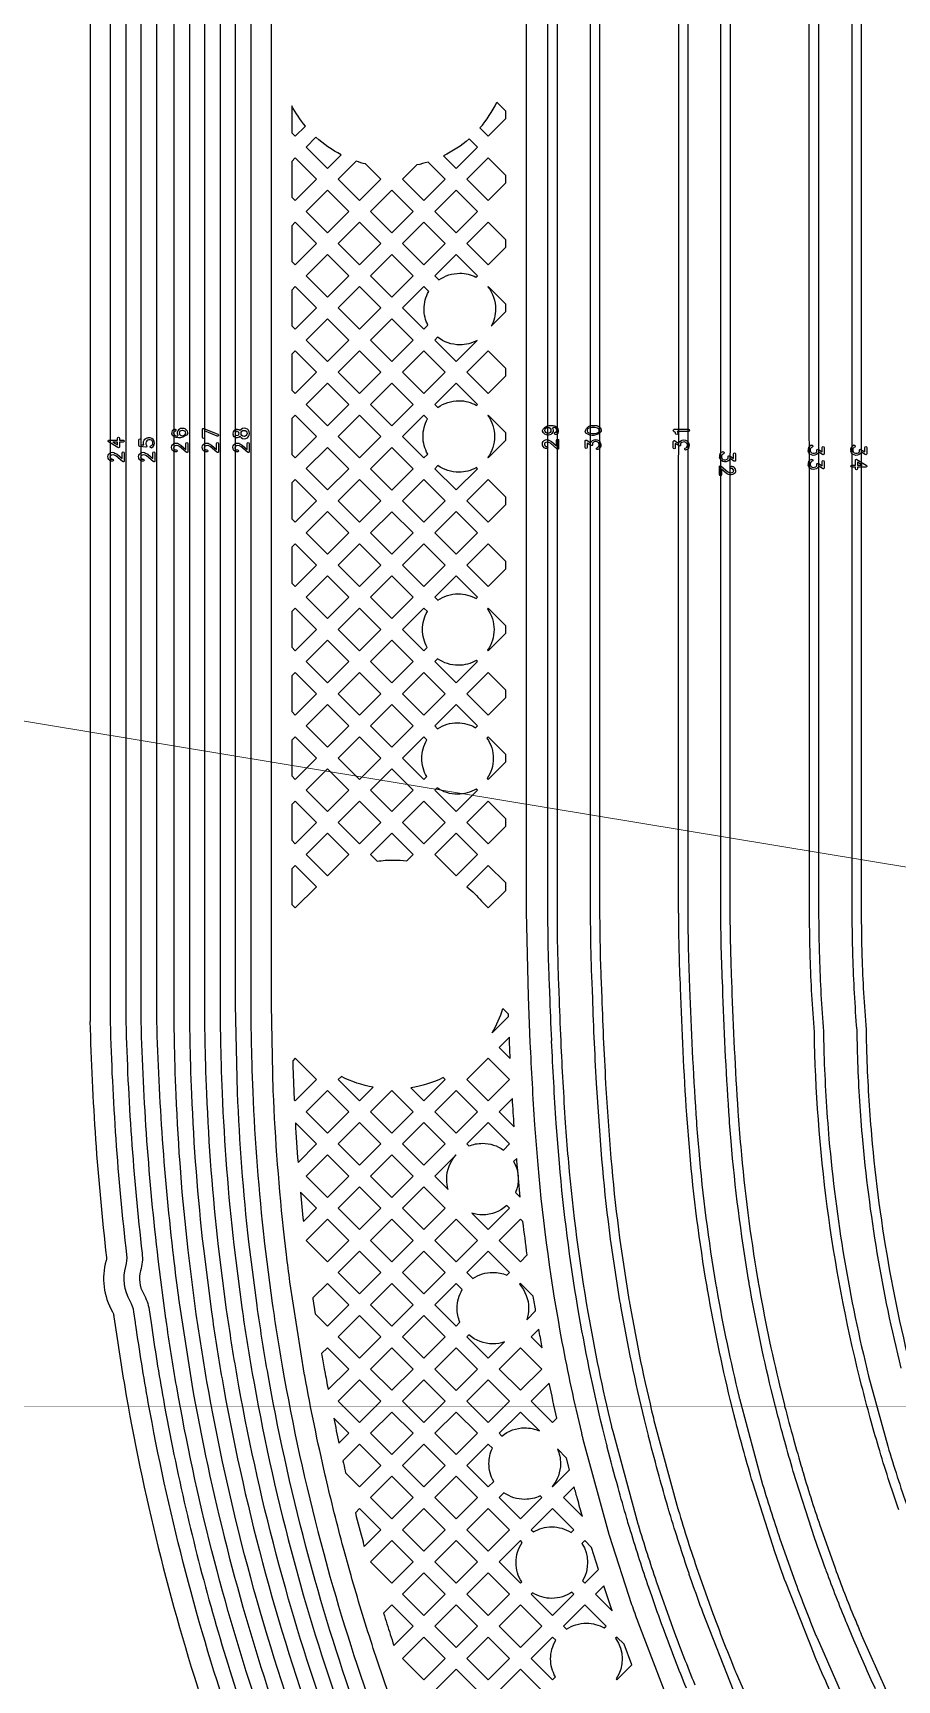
# Model space of a CAD drawing. Extents: x 726 to 3150, y -650 to 148.
# Drawn here: x 2601.36 to 2605.65, y -558.61 to -550.42 of the extents above; entities that cross this region are included whole.
import ezdxf

# ---------------------------------------------------------------- set-up
doc = ezdxf.new("R2010")
doc.units = 0
doc.layers.get('0').update_dxf_attribs({"lineweight": 5})
for name, color, linetype in [('bak_bak_btr2-bcq2792', 8, 'Continuous'), ('bak_outline', 12, 'Continuous'), ('biaozhu1', 9, 'Continuous'), ('quyukuang', 10, 'Continuous')]:
    doc.layers.add(name, color=color, linetype=linetype)

msp = doc.modelspace()

# ---------------------------------------------------------------- linework, layer by layer
at = {"linetype": 'Continuous'}
msp.add_line((2580.7531, -550.4391), (2605.7273, -554.5727), dxfattribs=at)
at = {"layer": 'bak_bak_btr2-bcq2792'}
for p, q in [((2602.6418, -550.7831), (2602.6418, -550.9178)), ((2603.7229, -555.4134), (2603.6718, -555.4644)), ((2603.6718, -555.4644), (2603.7273, -555.52)), ((2603.7381, -555.718), (2603.6718, -555.7842)), ((2603.6718, -555.7842), (2603.747, -555.8594)), ((2603.7592, -556.0164), (2603.7442, -556.0315)), ((2603.3522, -556.1039), (2603.4193, -556.171)), ((2603.8694, -556.8656), (2603.8317, -556.9032)), ((2603.8317, -556.9032), (2603.8863, -556.9577)), ((2603.9211, -557.1333), (2603.8316, -557.2229)), ((2604.045, -557.6489), (2603.9914, -557.7024)), ((2603.9914, -557.7024), (2604.0859, -557.797)), ((2604.1917, -558.1414), (2604.1513, -558.1819)), ((2604.1513, -558.1819), (2604.2339, -558.2645))]:
    msp.add_line(p, q, dxfattribs=at)
for points in [[(2598.0005, -555.3814), (2598.0005, -549.881, -0.196002), (2602.2464, -539.4663, 0.196006), (2603.017, -537.5762), (2603.017, -506.9827, -0.414216), (2603.8135, -506.1862), (2615.4135, -506.1862, -0.414216), (2616.21, -506.9827), (2616.21, -537.991, -0.202307), (2611.7084, -548.6611, 0.202311), (2611.1935, -549.8813), (2611.1935, -555.3811, 0.202315), (2611.7084, -556.6014, -0.202307), (2616.21, -567.2714), (2616.21, -588.8027, -0.414217), (2615.4135, -589.5993), (2603.8135, -589.5993, -0.414217), (2603.017, -588.8027), (2603.017, -567.6862, 0.196007), (2602.2464, -565.7962, -0.196002)], [(2602.7127, -550.9887), (2602.8188, -551.0947), (2602.8868, -551.0267, -0.06721), (2602.7618, -550.9396)], [(2603.3956, -551.0323), (2603.4581, -551.0947), (2603.5641, -550.9887), (2603.5229, -550.9476, -0.067482)], [(2602.8726, -551.1486), (2602.9786, -551.2546), (2603.0845, -551.1487), (2603.0082, -551.0724, -0.021059), (2602.9624, -551.0589)], [(2603.1923, -551.1487), (2603.2982, -551.2546), (2603.4042, -551.1486), (2603.3186, -551.063, -0.025039), (2603.2636, -551.0774)], [(2603.3522, -551.6282), (2603.3732, -551.6491, -0.156768), (2603.4767, -551.6158, -0.117789), (2603.5571, -551.635), (2603.564, -551.6282), (2603.4581, -551.5223)], [(2603.1923, -551.7881), (2603.2982, -551.8939), (2603.3181, -551.874, -0.11779), (2603.2989, -551.7936, -0.129844), (2603.3221, -551.7059), (2603.2983, -551.682)], [(2603.3521, -552.2676), (2603.3675, -552.283, -0.157816), (2603.4717, -552.2493, -0.129576), (2603.5593, -552.2724), (2603.5641, -552.2676), (2603.4581, -552.1616)], [(2603.1923, -552.4274), (2603.2983, -552.5334), (2603.317, -552.5147, -0.129579), (2603.2939, -552.4271, -0.128775), (2603.3167, -552.34), (2603.2982, -552.3215)], [(2603.6157, -552.5313), (2603.6178, -552.5334), (2603.7056, -552.4456), (2603.7056, -552.4091), (2603.618, -552.3215), (2603.6161, -552.3234, -0.157025), (2603.6495, -552.4271, -0.157815)], [(2603.3522, -552.5873), (2603.4581, -552.6931), (2603.564, -552.5873), (2603.5588, -552.5821, -0.128772), (2603.4717, -552.6049, -0.157032), (2603.3679, -552.5715)], [(2603.3522, -553.2266), (2603.3669, -553.2413, -0.153877), (2603.4689, -553.2092, -0.1317), (2603.5578, -553.233), (2603.5641, -553.2267), (2603.4581, -553.1207)], [(2603.1923, -553.3865), (2603.2983, -553.4925), (2603.3149, -553.4759, -0.131707), (2603.2911, -553.387, -0.132771), (2603.3153, -553.2974), (2603.2983, -553.2805)], [(2603.6141, -553.2844, -0.15493), (2603.6467, -553.387, -0.153878), (2603.6145, -553.4889), (2603.618, -553.4924), (2603.7056, -553.4047), (2603.7056, -553.3682), (2603.618, -553.2806)], [(2603.3522, -553.5464), (2603.4581, -553.6523), (2603.5641, -553.5462), (2603.5584, -553.5406, -0.132764), (2603.4689, -553.5648, -0.154931), (2603.3663, -553.5322)], [(2603.3521, -553.866), (2603.3664, -553.8803, -0.148629), (2603.4653, -553.8503, -0.133556), (2603.5553, -553.8748), (2603.5641, -553.866), (2603.4581, -553.76)], [(2603.1923, -554.0258), (2603.2983, -554.1318), (2603.312, -554.1181, -0.133566), (2603.2875, -554.0281, -0.138071), (2603.3136, -553.9353), (2603.2982, -553.9199)], [(2603.6113, -553.9266, -0.153096), (2603.6431, -554.0281, -0.148623), (2603.613, -554.127), (2603.618, -554.1319), (2603.7056, -554.0443), (2603.7056, -554.0075), (2603.618, -553.9199)], [(2603.3522, -554.1857), (2603.4582, -554.2917), (2603.5641, -554.1858), (2603.558, -554.1798, -0.138065), (2603.4653, -554.2059, -0.153092), (2603.3638, -554.1741)], [(2603.0324, -554.5055), (2603.0656, -554.5386, -0.035958), (2603.147, -554.5328, -0.029192), (2603.2133, -554.5366), (2603.2444, -554.5055), (2603.1384, -554.3995)], [(2603.5121, -554.6653, -0.04509), (2603.5845, -554.7378), (2603.618, -554.7712), (2603.7056, -554.6836), (2603.7056, -554.6469), (2603.6181, -554.5593)], [(2602.6461, -555.5314, 0.000742), (2602.6469, -555.5579), (2602.6536, -555.7251), (2602.6589, -555.7304), (2602.7649, -555.6243), (2602.659, -555.5185)], [(2603.2326, -555.6647), (2603.2982, -555.7304), (2603.4042, -555.6243), (2603.3945, -555.6146, -0.074869)], [(2603.512, -555.9441), (2603.522, -555.9542, -0.09734), (2603.5893, -555.941, -0.157563), (2603.6933, -555.9746), (2603.7239, -555.944), (2603.618, -555.8381)], [(2603.537, -556.2887), (2603.618, -556.3697), (2603.7238, -556.2638), (2603.7097, -556.2496, -0.188154), (2603.5893, -556.2966, -0.074789)], [(2603.6718, -556.4235), (2603.7779, -556.5296), (2603.8115, -556.496, -0.004565), (2603.7905, -556.3304), (2603.7777, -556.3177)], [(2603.512, -556.5834), (2603.5414, -556.6129, -0.149412), (2603.6408, -556.5826, -0.101202), (2603.7106, -556.5968), (2603.724, -556.5834), (2603.618, -556.4774)], [(2602.7465, -556.7096, -0.011267), (2602.7466, -556.7116, -0.012457), (2602.7471, -556.7139), (2602.758, -556.7886), (2602.8187, -556.8493), (2602.9247, -556.7433), (2602.8187, -556.6373)], [(2603.3521, -556.7433), (2603.4581, -556.8493), (2603.4773, -556.8301, -0.10121), (2603.463, -556.7604, -0.137271), (2603.4888, -556.6681), (2603.4581, -556.6373)], [(2602.8957, -557.5194, 0.001275), (2602.907, -557.5684), (2602.9071, -557.5689), (2602.9093, -557.579), (2602.9094, -557.5793), (2602.9786, -557.6486), (2603.0847, -557.5425), (2602.9787, -557.4364)], [(2603.512, -557.5425), (2603.618, -557.6486), (2603.645, -557.6215, -0.130641), (2603.6215, -557.5333, -0.110853), (2603.6386, -557.4573), (2603.6179, -557.4366)], [(2603.6718, -557.7024), (2603.7777, -557.8083), (2603.8836, -557.7024), (2603.8753, -557.694, -0.110802), (2603.7993, -557.7111, -0.155975), (2603.6962, -557.6781)], [(2603.8316, -557.8622), (2603.8424, -557.873, -0.135687), (2603.9337, -557.8477, -0.143882), (2604.0299, -557.876), (2604.0435, -557.8623), (2603.9375, -557.7563)], [(2603.6718, -558.022), (2603.7778, -558.128), (2603.7841, -558.1217, -0.143886), (2603.7559, -558.0255, -0.150996), (2603.7869, -557.9252), (2603.7777, -557.9161)], [(2604.0836, -557.93, -0.283974), (2604.0862, -558.1168), (2604.0974, -558.128), (2604.1654, -558.06), (2604.1312, -557.95), (2604.0974, -557.9162)], [(2603.8317, -558.1819), (2603.9376, -558.2878), (2604.0435, -558.1819), (2604.034, -558.1723, -0.150995), (2603.9337, -558.2033, -0.142821), (2603.8381, -558.1755)], [(2603.9915, -558.3417), (2604.0065, -558.3567, -0.148974), (2604.1056, -558.3265, -0.131977), (2604.1947, -558.3504), (2604.2034, -558.3418), (2604.0974, -558.2357)], [(2603.8316, -558.5015), (2603.9376, -558.6075), (2603.9518, -558.5934, -0.131965), (2603.9278, -558.5043, -0.137712), (2603.9538, -558.4118), (2603.9376, -558.3956)], [(2604.251, -558.4019, -0.310835), (2604.2532, -558.6035), (2604.2573, -558.6076), (2604.3316, -558.5333), (2604.2934, -558.4317), (2604.2573, -558.3956)]]:
    msp.add_lwpolyline(points, format="xyb", close=True, dxfattribs=at)
for points in [[(2603.6192, -507.1821), (2603.6205, -537.4712, -0.022228), (2603.6211, -537.4767, -0.025925), (2603.6248, -537.6931, -0.017491), (2603.6085, -537.924, -0.018212), (2603.6078, -537.9285, -0.02756), (2603.5493, -538.2886, -0.034614), (2603.4201, -538.7281, -0.005781), (2603.4125, -538.748, -0.103558), (2602.6822, -539.8927, 0.012608), (2602.1918, -540.4202, 0.014836), (2601.6497, -541.0715), (2601.6337, -541.0921, 0.012858), (2601.1969, -541.6825, 0.112449), (2598.8003, -547.5584), (2598.7507, -547.8586, 0.040795), (2598.6027, -549.6696), (2598.6027, -555.2569, 0.196013), (2602.6774, -565.2512, -0.195978), (2603.6195, -567.562)], [(2603.6957, -567.5617, 0.195989), (2602.7317, -565.1974, -0.187785), (2598.6863, -555.7076, -0.007935), (2598.6789, -555.2567), (2598.6792, -549.665, -0.010796), (2598.6899, -549.187, -0.017977), (2598.7529, -548.3934, -0.011902), (2598.8259, -547.8713), (2598.8819, -547.5331, -0.008776), (2598.9738, -547.0377, -0.006698), (2599.0551, -546.6662, -0.095916), (2601.2552, -541.7323, -0.028491)], [(2602.7272, -559.0063, -0.043858), (2602.229, -557.1751), (2602.22, -557.1253, -0.007829), (2602.1673, -556.7903), (2602.1265, -556.4725, -0.017878), (2602.0671, -555.7001), (2602.0627, -555.5901, -0.007745), (2602.0571, -555.2547), (2602.0571, -549.7652, -0.011633), (2602.0694, -549.2605, -0.051376), (2602.4, -547.0602, -0.013372), (2602.5594, -546.5022), (2602.5836, -546.4268, -0.115851), (2605.1491, -542.1771, 0.064477)], [(2603.7049, -544.1605, 0.058609), (2602.6561, -546.4502), (2602.6321, -546.525, 0.013374), (2602.4738, -547.0792, 0.051376), (2602.1455, -549.2641, 0.011632), (2602.1333, -549.7652), (2602.1333, -555.2546, 0.007743), (2602.1389, -555.5876), (2602.1432, -555.6969, 0.017878), (2602.2022, -556.464), (2602.2427, -556.7796, 0.007827), (2602.2951, -557.1122), (2602.304, -557.1616, 0.043859), (2602.7987, -558.98)], [(2602.9854, -545.1879, 0.029872), (2602.5107, -546.4035, -0.024884), (2602.5094, -546.407, -0.024829), (2602.5085, -546.4105), (2602.4866, -546.4788, 0.013386), (2602.3259, -547.0413, 0.008403), (2602.2403, -547.3984, 0.056756), (2601.9695, -549.7764), (2601.9695, -555.3354, 0.022828), (2602.0538, -556.5082, -0.025737), (2602.0541, -556.5121, -0.01361), (2602.0543, -556.5139, 0.0045), (2602.0786, -556.7083, -0.021654), (2602.0789, -556.7115, -0.009916), (2602.0791, -556.7126), (2602.1449, -557.1385, 0.037936), (2602.5527, -558.7414, 0.012071)], [(2602.4804, -558.7655, -0.037931), (2602.0698, -557.1516, -0.007621), (2602.0175, -556.821, -0.012675), (2602.0161, -556.8117), (2601.9781, -556.5172, -0.022837), (2601.8933, -555.3369, -0.009907), (2601.8933, -555.3357), (2601.8933, -549.7764, -0.056753), (2602.166, -547.3814, -0.008396), (2602.2521, -547.0222, -0.013383), (2602.414, -546.4558), (2602.4382, -546.3801, -0.013503), (2602.6361, -545.8197, -0.002813)], [(2602.3469, -545.8658, 0.010191), (2602.1968, -546.2994, 0.00754), (2602.1928, -546.3118), (2602.1712, -546.3794, 0.01338), (2602.0058, -546.9587, 0.008369), (2601.9177, -547.325, 0.056686), (2601.6391, -549.7743), (2601.6391, -555.3352), (2601.6388, -555.3354, 0.022251), (2601.7208, -556.5081, -0.099166), (2601.7193, -556.5244, 0.206843), (2601.7508, -556.7781, -0.098204), (2601.7561, -556.7934, 0.019068), (2601.7579, -556.8038), (2601.764, -556.846, 0.007885), (2601.8194, -557.196), (2601.8283, -557.247, 0.036587), (2602.2367, -558.8391, 0.018066)], [(2602.3334, -558.8068, -0.036594), (2601.9287, -557.2289, -0.008737), (2601.8668, -556.8447, -0.009433), (2601.865, -556.8321), (2601.8573, -556.7791, 0.098727), (2601.8387, -556.726, -0.206505), (2601.8174, -556.5529, 0.100089), (2601.8221, -556.4962, -0.02209), (2601.7409, -555.341, -0.020719), (2601.741, -555.338, -0.014574), (2601.7409, -555.3359), (2601.7409, -549.7754, -0.056714), (2602.0171, -547.3477, -0.008385), (2602.1046, -546.9841, -0.013383), (2602.2684, -546.4099), (2602.2936, -546.3314, -0.010211), (2602.4426, -545.9009, -0.003269)], [(2602.514, -545.9275, 0.010443), (2602.3628, -546.3649), (2602.3411, -546.4328, 0.01339), (2602.1783, -547.0034, 0.008394), (2602.0914, -547.3649, 0.056712), (2601.8171, -549.7754), (2601.8171, -555.339, 0.022095), (2601.8979, -556.4878, -0.099919), (2601.8905, -556.5744, 0.206664), (2601.9046, -556.6877, -0.098207), (2601.9328, -556.7685), (2601.9422, -556.8334, 0.008745), (2602.0037, -557.2154, 0.012524), (2602.1154, -557.7582, 0.024074), (2602.4058, -558.7829, 0.012245)], [(2603.1392, -558.7247, -0.007951), (2603.0341, -558.4129, -0.008729), (2602.9298, -558.067), (2602.8986, -557.9532, -0.008749), (2602.8104, -557.602), (2602.808, -557.5913, -0.012219), (2602.7061, -557.0958, -0.012895), (2602.7056, -557.0934), (2602.6326, -556.6295, -0.00332), (2602.6153, -556.4938), (2602.6058, -556.4109, -0.017695), (2602.5499, -555.6804), (2602.5402, -555.254), (2602.5402, -549.7659, -0.011614), (2602.5522, -549.2844), (2602.5561, -549.2039, -0.044273), (2602.8169, -547.3893, -0.005188), (2602.8682, -547.1808, -0.013835), (2603.0263, -546.6293), (2603.1376, -546.2974, -0.005497), (2603.2161, -546.0837, -0.00634)], [(2602.8705, -558.9538, -0.019634), (2602.6114, -558.1561), (2602.5794, -558.0393, -0.021393), (2602.379, -557.1476), (2602.3701, -557.0983, -0.007819), (2602.3181, -556.7685), (2602.2778, -556.4547, -0.017856), (2602.2195, -555.6941), (2602.2151, -555.5848, -0.007736), (2602.2095, -555.2544), (2602.2095, -549.7654, -0.011632), (2602.2218, -549.2678, -0.051379), (2602.5478, -547.0984, -0.018621), (2602.7747, -546.3346, -0.002847), (2602.826, -546.187, -0.022916)], [(2602.8977, -546.2128, 0.002846), (2602.8467, -546.3594, 0.003436), (2602.8011, -546.4974, 0.015198), (2602.6215, -547.1176, 0.051374), (2602.2979, -549.2715, 0.011632), (2602.2857, -549.7655), (2602.2857, -555.2543, 0.007734), (2602.2913, -555.5822), (2602.2956, -555.691, 0.017852), (2602.3535, -556.446), (2602.3936, -556.7578, 0.007819), (2602.4451, -557.0853), (2602.454, -557.1341, 0.021393), (2602.6529, -558.0195), (2602.6847, -558.1354, 0.019635), (2602.942, -558.9275)], [(2603.0137, -558.9011, -0.019629), (2602.7582, -558.1149), (2602.7267, -557.9996, -0.021399), (2602.5292, -557.1204), (2602.5202, -557.0718, -0.007806), (2602.4692, -556.7471), (2602.4287, -556.4316, -0.017707), (2602.3719, -555.688), (2602.3619, -555.2542), (2602.3619, -549.7656, -0.011631), (2602.3742, -549.2752, -0.024966), (2602.4757, -548.2272, -0.026391), (2602.6957, -547.1362, -0.013371), (2602.8505, -546.5939), (2602.9697, -546.2381, -0.022876)], [(2603.0414, -546.2639, 0.00283), (2602.9914, -546.4081, 0.003436), (2602.9464, -546.5441), (2602.9232, -546.6168, 0.013377), (2602.7694, -547.1554, 0.026394), (2602.551, -548.2386, 0.024961), (2602.4503, -549.2788, 0.011631), (2602.4381, -549.7658), (2602.4381, -555.2541, 0.007725), (2602.4437, -555.5768), (2602.448, -555.6849, 0.017744), (2602.5046, -556.4247, -0.015322), (2602.5049, -556.4268), (2602.5447, -556.7365, 0.007804), (2602.5953, -557.0587), (2602.6042, -557.1069, 0.021399), (2602.8003, -557.9798), (2602.8315, -558.0942, 0.019635), (2603.0853, -558.8749)], [(2605.6581, -557.7637, -0.01077), (2605.5572, -557.4498, -0.005359), (2605.5162, -557.3058, -0.005432), (2605.4735, -557.1454), (2605.4645, -557.1094, -0.056827), (2605.2386, -555.3888, -0.011795), (2605.2183, -555.018, -0.008609), (2605.2147, -554.758), (2605.2125, -550.14, -0.032354), (2605.2094, -550.0289), (2605.233, -549.4472, -0.027292), (2605.353, -548.4299, -0.005403), (2605.383, -548.2675, -0.007175), (2605.421, -548.0859, -0.025515), (2605.6299, -547.3331, -0.013123), (2605.7674, -546.9555, -0.016081)], [(2605.6725, -547.3476, 0.027849), (2605.4497, -548.1654, 0.004421), (2605.4272, -548.2763, 0.00541), (2605.3973, -548.4378, 0.027374), (2605.2777, -549.4534, -0.038018), (2605.2772, -549.4567, 0.007062), (2605.2648, -549.7201), (2605.2544, -550.0305, 0.03235), (2605.2573, -550.1358, -0.024006), (2605.2597, -550.1775), (2605.2597, -554.7844, 0.007741), (2605.2633, -555.0167, 0.011805), (2605.2835, -555.3857, -0.019945), (2605.2836, -555.3873, 0.003171), (2605.2859, -555.4831), (2605.2861, -555.4948, 0.013979), (2605.3112, -555.9196, 0.039307), (2605.5082, -557.0985), (2605.6032, -557.4467, 0.010442), (2605.7007, -557.7492, 0.013722)], [(2605.6703, -557.0582, -0.039304), (2605.4775, -555.9053), (2605.4751, -555.8766, -0.013031), (2605.453, -555.4893), (2605.4504, -555.3787, -0.012003), (2605.4301, -555.0115, -0.008619), (2605.4265, -554.7585), (2605.4265, -550.1773, 0.02396), (2605.4236, -550.1197, -0.03222), (2605.4212, -550.0363), (2605.4444, -549.4637, -0.027375), (2605.5618, -548.4662, -0.005405), (2605.591, -548.3083, -0.004433), (2605.613, -548.2, -0.003685), (2605.6278, -548.1321, -0.025521), (2605.8311, -547.4, -0.013181)], [(2605.6569, -548.2095, 0.004434), (2605.6352, -548.317, 0.005408), (2605.6061, -548.474, 0.027375), (2605.4893, -549.4666, 0.007154), (2605.4766, -549.7274), (2605.4662, -550.0379, 0.03223), (2605.4684, -550.1155, -0.023836), (2605.4715, -550.1771), (2605.4715, -554.7815, 0.007838), (2605.4751, -555.0101, 0.012026), (2605.4954, -555.3758, -0.019257), (2605.4954, -555.3774, 0.003423), (2605.4977, -555.478), (2605.498, -555.4879, 0.013031), (2605.52, -555.8728), (2605.5223, -555.9013, 0.045974), (2605.7642, -557.238, 0.005311)], [(2605.3511, -558.7394, -0.00819), (2605.2411, -558.4907, -0.03721), (2605.2401, -558.4876, -0.026255), (2605.239, -558.4856, -0.005421), (2605.2372, -558.4814), (2605.0977, -558.1278, -0.004845), (2605.0438, -557.9766), (2604.9323, -557.6288, -0.005107), (2604.8896, -557.4788, -0.005514), (2604.8424, -557.3022, -0.010899), (2604.8403, -557.2925), (2604.8206, -557.2145, -0.016539), (2604.7091, -556.6765, -0.003796), (2604.7053, -556.6536, -0.020413), (2604.6189, -555.9811), (2604.6047, -555.7989, -0.008611), (2604.5736, -555.1704, -0.010862), (2604.5645, -554.8003, -0.038783), (2604.5642, -554.7969), (2604.565, -550.2397, 0.017763), (2604.5622, -550.1659, -0.026559), (2604.5597, -550.0057)], [(2603.8072, -550.2438), (2603.8064, -554.7743), (2603.8056, -554.7813, -0.02106), (2603.8058, -554.7855, 0.009384), (2603.8059, -554.7901), (2603.8166, -555.2113), (2603.8252, -555.4387, 0.005409), (2603.8482, -555.8495), (2603.8638, -556.0487, 0.024537), (2603.9844, -556.9298, 0.012719), (2604.0809, -557.3807, -0.02843), (2604.0819, -557.3863, -0.012169), (2604.0825, -557.3884, 0.004673), (2604.0871, -557.4058, -0.02063), (2604.088, -557.4098, -0.008691), (2604.0884, -557.4111), (2604.2166, -557.8833, -0.030532), (2604.2188, -557.8891), (2604.3304, -558.233, 0.002585), (2604.3612, -558.3205), (2604.5138, -558.7171)], [(2604.6026, -558.6495, -0.008443), (2604.4933, -558.3677, -0.002631), (2604.4866, -558.3498, -0.004719), (2604.4301, -558.1909), (2604.4106, -558.1362, -0.057233), (2604.4094, -558.1313, -0.004575), (2604.3646, -557.9943, -0.004235), (2604.3197, -557.8499, -0.049799), (2604.318, -557.8458, -0.006878), (2604.3065, -557.8056, -0.004816), (2604.2633, -557.6521, -0.005807), (2604.2095, -557.4515, -0.012529), (2604.2093, -557.4507, -0.003246), (2604.2071, -557.4402), (2604.1869, -557.36, -0.01712), (2604.0636, -556.7593, -0.02026), (2603.9715, -556.0395), (2603.9559, -555.8419, -0.005419), (2603.9331, -555.4327, -0.038288), (2603.9332, -555.4293, -0.003093), (2603.9242, -555.1961, -0.003743), (2603.9188, -555.0595, -0.006797), (2603.9147, -554.819, -0.00618), (2603.9142, -554.8028), (2603.9145, -550.2252, -0.010805)], [(2603.9603, -550.2414), (2603.9597, -554.8184, 0.006816), (2603.9638, -555.0584, 0.00375), (2603.9691, -555.1946, 0.003139), (2603.9783, -555.4307, -0.038194), (2603.9782, -555.434, 0.005377), (2604.0008, -555.8391, 0.004981), (2604.0145, -556.0157, -0.022692), (2604.0146, -556.0176), (2604.0163, -556.0355, 0.021064), (2604.1129, -556.7799, 0.016318), (2604.2306, -557.3494, -0.031283), (2604.2311, -557.3521, 0.006219), (2604.2363, -557.372), (2604.361, -557.8323, -0.049686), (2604.3626, -557.8364, 0.004258), (2604.4075, -557.9809, 0.00462), (2604.4526, -558.1184, -0.05167), (2604.4536, -558.1229), (2604.5355, -558.3521, 0.008444), (2604.6443, -558.6325, 0.004952)], [(2604.8374, -558.662), (2604.6857, -558.2769, -0.004756), (2604.63, -558.1206), (2604.6171, -558.0847, -0.052258), (2604.616, -558.0802, -0.005154), (2604.5665, -557.93, -0.004585), (2604.5192, -557.7772, -0.05446), (2604.5174, -557.7728, -0.004911), (2604.5105, -557.7482, -0.00491), (2604.4675, -557.5957, -0.005506), (2604.4176, -557.4101, -0.03738), (2604.417, -557.4069, -0.045534), (2604.4158, -557.403, -0.00401), (2604.4139, -557.3931), (2604.3941, -557.3144, -0.016461), (2604.2773, -556.7507, -0.003464), (2604.2726, -556.724, -0.020285), (2604.1826, -556.0204), (2604.1561, -555.6414, -0.006071), (2604.136, -555.1878, -0.003783), (2604.1307, -555.0529, -0.006924), (2604.1266, -554.8138, -0.008413), (2604.1261, -554.7986, -0.026555), (2604.1261, -554.7963), (2604.1259, -550.2094, -0.010868)], [(2604.1707, -550.206), (2604.1716, -554.8131, 0.006946), (2604.1756, -555.0518, 0.003792), (2604.181, -555.1863, 0.006116), (2604.2013, -555.6422, -0.036975), (2604.2012, -555.6455), (2604.2274, -556.0163, 0.020297), (2604.3171, -556.7168, 0.003485), (2604.3216, -556.743, 0.016534), (2604.4384, -557.3062, -0.041768), (2604.439, -557.3099, 0.003894), (2604.4414, -557.3187), (2604.56, -557.7583, -0.052024), (2604.5618, -557.7625, 0.004647), (2604.6094, -557.9166, 0.005245), (2604.6596, -558.0685, -0.045769), (2604.6605, -558.0725), (2604.7342, -558.2781, 0.00844), (2604.8402, -558.5517, 0.006099), (2604.844, -558.5606, 0.006494), (2604.8503, -558.5752), (2605.0113, -558.9414, 0.00605)], [(2604.61, -550.2396), (2604.6095, -554.7969, 0.007384), (2604.6135, -555.0377, 0.003889), (2604.6186, -555.1689, 0.008614), (2604.6496, -555.796, 0.004492), (2604.6607, -555.9436), (2604.6638, -555.9772, 0.02043), (2604.7497, -556.6466, 0.003811), (2604.7534, -556.6689, 0.016537), (2604.8644, -557.2039, -0.030181), (2604.8648, -557.2065, -0.036655), (2604.8658, -557.2095), (2604.9814, -557.637, 0.00465), (2605.0268, -557.7833, 0.005198), (2605.0736, -557.9253), (2605.145, -558.1262, 0.008474), (2605.2462, -558.3871, 0.014756), (2605.2509, -558.3971, -0.022574), (2605.2517, -558.3988), (2605.4065, -558.7516, 0.00631)], [(2605.542, -558.6537, -0.008218), (2605.4345, -558.4104), (2605.3996, -558.3261, -0.055297), (2605.3972, -558.3218, -0.008378), (2605.2991, -558.069, -0.003436), (2605.2945, -558.0561, -0.00488), (2605.2416, -557.9076), (2605.134, -557.572, -0.005218), (2605.0916, -557.423, -0.005395), (2605.0463, -557.2547, -0.055027), (2605.0456, -557.2498), (2605.0241, -557.1644, -0.016531), (2604.9152, -556.6403, -0.00402), (2604.912, -556.6193, -0.021469), (2604.8247, -555.9296, -0.004495), (2604.8137, -555.785, -0.008629), (2604.7829, -555.1624, -0.011628), (2604.7738, -554.7759), (2604.7743, -550.2394, 0.01772)], [(2604.8193, -550.2394), (2604.8188, -554.777, 0.007989), (2604.8228, -555.0309, 0.00395), (2604.8279, -555.1609, 0.00863), (2604.8586, -555.782, 0.005496), (2604.8723, -555.958, 0.020493), (2604.9564, -556.6125, 0.00407), (2604.9597, -556.6331, 0.01646), (2605.0674, -557.1521, -0.025478), (2605.068, -557.1542), (2605.0901, -557.2426, -0.051052), (2605.0908, -557.2471, 0.005288), (2605.135, -557.4111, 0.005231), (2605.1773, -557.5597, -0.012571), (2605.1775, -557.5605, 0.007174), (2605.1821, -557.5776, 0.004631), (2605.2262, -557.7196, 0.005191), (2605.2717, -557.8572), (2605.3414, -558.0536, 0.008262), (2605.4375, -558.3014, -0.057786), (2605.44, -558.306, 0.006264), (2605.4713, -558.3815, -0.020309), (2605.4719, -558.3831), (2605.595, -558.6606, 0.006467)], [(2602.6418, -550.9178), (2602.6589, -550.9348), (2602.7093, -550.8844, -0.05364), (2602.6418, -550.7831)], [(2603.6163, -551.6835, -0.168551), (2603.6545, -551.7936, -0.126564), (2603.6325, -551.8794)], [(2603.5625, -551.9494, -0.126562), (2603.4767, -551.9714, -0.16854), (2603.3666, -551.9332), (2603.3521, -551.9478)], [(2603.7273, -555.52, -0.001046), (2603.7237, -555.4424, -0.013758), (2603.7236, -555.4398), (2603.7236, -555.4312), (2603.7229, -555.4134)], [(2603.0466, -555.6623, -0.073886), (2602.8881, -555.6089), (2602.8726, -555.6243)], [(2603.747, -555.8594), (2603.7468, -555.8563), (2603.7468, -555.8562, -0.001828), (2603.7381, -555.718)], [(2603.4193, -556.171, -0.074792), (2603.4115, -556.1188, -0.188159), (2603.4584, -555.9984), (2603.4581, -555.998), (2603.3522, -556.1039)], [(2603.7442, -556.0315, -0.229186), (2603.7538, -556.186), (2603.7771, -556.2093)], [(2603.7771, -556.2093, -0.004149), (2603.7627, -556.0584, -0.015276), (2603.7625, -556.0555), (2603.7592, -556.0164)], [(2603.8089, -556.8183), (2603.8535, -556.7737, -0.002038), (2603.8417, -556.7012), (2603.7779, -556.6373), (2603.7734, -556.6418)], [(2603.7734, -556.6418, -0.184492), (2603.8186, -556.7604, -0.0832), (2603.8089, -556.8183)], [(2603.8863, -556.9577), (2603.8845, -556.9485), (2603.8844, -556.9481, -0.002317), (2603.8694, -556.8656)], [(2603.6988, -556.9285, -0.08321), (2603.6408, -556.9382, -0.184486), (2603.5223, -556.8929), (2603.512, -556.9032)], [(2602.7895, -556.9864, 0.000976), (2602.7958, -557.0231), (2602.803, -557.0624), (2602.8047, -557.0711, -0.021077), (2602.8056, -557.0752, 0.002262), (2602.8223, -557.1654)], [(2603.8316, -557.2229), (2603.9376, -557.3289), (2603.9592, -557.3073, -0.004869), (2603.9211, -557.1333)], [(2603.6718, -557.3827), (2603.6856, -557.3966, -0.175251), (2603.7993, -557.3555, -0.105622), (2603.8719, -557.371)], [(2603.9616, -557.4606, -0.105619), (2603.9771, -557.5333, -0.175292), (2603.936, -557.647)], [(2604.0859, -557.797, -0.002739), (2604.0613, -557.7079, -0.001712), (2604.045, -557.6489)], [(2602.9576, -557.7774, 0.003684), (2602.9957, -557.9229, -0.021777), (2602.997, -557.927), (2603.0005, -557.9401), (2603.0018, -557.9449)], [(2604.2339, -558.2645, -0.008036), (2604.2335, -558.2633, -0.014245), (2604.2325, -558.2608), (2604.1917, -558.1414)], [(2603.0977, -558.2766, 0.002714), (2603.1308, -558.3819), (2603.1309, -558.3822, 0.001456), (2603.1487, -558.4373)]]:
    msp.add_lwpolyline(points, format="xyb", dxfattribs=at)
for points in [[(2603.5766, -550.8935), (2603.618, -550.9348), (2603.7056, -550.8472), (2603.7056, -550.8107), (2603.6605, -550.7656)], [(2603.6325, -551.8794), (2603.7056, -551.8063), (2603.7056, -551.7698), (2603.6178, -551.682), (2603.6163, -551.6835)], [(2603.3521, -551.9478), (2603.4581, -552.0538), (2603.5625, -551.9494)], [(2603.6373, -555.3912), (2603.7187, -555.3099), (2603.7183, -555.3019), (2603.7183, -555.3015), (2603.7182, -555.2991), (2603.6905, -555.2713)], [(2602.8726, -555.6243), (2602.9786, -555.7303), (2603.0466, -555.6623)], [(2602.6726, -556.0364), (2602.7649, -555.9441), (2602.6594, -555.8386)], [(2602.6991, -556.3294), (2602.7647, -556.2638), (2602.6849, -556.1839)], [(2602.8223, -557.1654), (2602.9246, -557.063), (2602.8187, -556.9571), (2602.7895, -556.9864)], [(2603.512, -556.9032), (2603.618, -557.0092), (2603.6988, -556.9285)], [(2603.8719, -557.371), (2603.7777, -557.2768), (2603.6718, -557.3827)], [(2602.8762, -557.4312), (2602.9249, -557.3826), (2602.8503, -557.308)], [(2603.936, -557.647), (2603.9375, -557.6485), (2604.0223, -557.5638), (2604.0071, -557.5062), (2603.9616, -557.4606)], [(2603.0018, -557.9449), (2603.0845, -557.8622), (2602.9786, -557.7563), (2602.9576, -557.7774)], [(2603.1487, -558.4373), (2603.2444, -558.3416), (2603.1385, -558.2358), (2603.0977, -558.2766)]]:
    msp.add_lwpolyline(points, dxfattribs=at)
for points in [[(2602.6418, -551.2376), (2602.6589, -551.2546), (2602.7649, -551.1486), (2602.6589, -551.0426), (2602.6418, -551.0596)], [(2603.512, -551.1486), (2603.618, -551.2546), (2603.7056, -551.167), (2603.7056, -551.1302), (2603.618, -551.0426)], [(2602.7127, -551.3085), (2602.8188, -551.4145), (2602.9248, -551.3085), (2602.8188, -551.2025)], [(2603.0325, -551.3085), (2603.1384, -551.4144), (2603.2443, -551.3085), (2603.1384, -551.2026)], [(2603.3521, -551.3085), (2603.4581, -551.4145), (2603.5641, -551.3085), (2603.4581, -551.2025)], [(2602.6418, -551.5574), (2602.6589, -551.5744), (2602.7649, -551.4684), (2602.6589, -551.3624), (2602.6418, -551.3794)], [(2602.8726, -551.4684), (2602.9785, -551.5743), (2603.0845, -551.4683), (2602.9786, -551.3624)], [(2603.1923, -551.4683), (2603.2983, -551.5743), (2603.4042, -551.4684), (2603.2982, -551.3624)], [(2603.512, -551.4684), (2603.6178, -551.5743), (2603.7056, -551.4865), (2603.7056, -551.45), (2603.618, -551.3624)], [(2602.7127, -551.6283), (2602.8186, -551.7342), (2602.9246, -551.6282), (2602.8188, -551.5223)], [(2603.0324, -551.6282), (2603.1384, -551.7342), (2603.2444, -551.6282), (2603.1384, -551.5221)], [(2602.6418, -551.8769), (2602.6589, -551.8939), (2602.7647, -551.7881), (2602.6589, -551.6822), (2602.6418, -551.6992)], [(2602.8725, -551.7881), (2602.9785, -551.8941), (2603.0845, -551.7881), (2602.9785, -551.682)], [(2602.7127, -551.9478), (2602.8188, -552.0538), (2602.9246, -551.9479), (2602.8186, -551.8419)], [(2603.0324, -551.9479), (2603.1383, -552.0538), (2603.2443, -551.9478), (2603.1384, -551.8419)], [(2602.6418, -552.1967), (2602.6589, -552.2137), (2602.7649, -552.1077), (2602.6589, -552.0017), (2602.6418, -552.0187)], [(2602.8726, -552.1077), (2602.9785, -552.2136), (2603.0844, -552.1077), (2602.9785, -552.0018)], [(2603.1922, -552.1077), (2603.2982, -552.2137), (2603.4042, -552.1077), (2603.2982, -552.0017)], [(2603.512, -552.1077), (2603.618, -552.2137), (2603.7056, -552.1261), (2603.7056, -552.0893), (2603.618, -552.0017)], [(2602.7127, -552.2676), (2602.8186, -552.3735), (2602.9246, -552.2675), (2602.8188, -552.1616)], [(2603.0324, -552.2675), (2603.1384, -552.3735), (2603.2443, -552.2676), (2603.1383, -552.1616)], [(2602.6418, -552.5162), (2602.6589, -552.5333), (2602.7647, -552.4274), (2602.6589, -552.3215), (2602.6418, -552.3385)], [(2602.8725, -552.4274), (2602.9785, -552.5334), (2603.0845, -552.4274), (2602.9785, -552.3214)], [(2602.7127, -552.5871), (2602.8188, -552.6931), (2602.9246, -552.5873), (2602.8186, -552.4812)], [(2603.0324, -552.5873), (2603.1384, -552.6933), (2603.2444, -552.5873), (2603.1384, -552.4812)], [(2602.6418, -552.836), (2602.6589, -552.853), (2602.7649, -552.747), (2602.6589, -552.641), (2602.6418, -552.658)], [(2602.8726, -552.747), (2602.9786, -552.853), (2603.0845, -552.7472), (2602.9785, -552.6411)], [(2603.1923, -552.7472), (2603.2982, -552.853), (2603.4042, -552.747), (2603.2983, -552.6411)], [(2603.5119, -552.747), (2603.618, -552.853), (2603.7056, -552.7654), (2603.7056, -552.7289), (2603.6178, -552.6411)], [(2602.7127, -552.9069), (2602.8188, -553.0129), (2602.9248, -552.9069), (2602.8188, -552.8009)], [(2603.0325, -552.9069), (2603.1384, -553.0128), (2603.2443, -552.9069), (2603.1384, -552.801)], [(2603.3521, -552.9069), (2603.4581, -553.0129), (2603.5641, -552.9069), (2603.4581, -552.8009)], [(2602.6418, -553.1558), (2602.6589, -553.1728), (2602.7649, -553.0668), (2602.6589, -552.9608), (2602.6418, -552.9778)], [(2602.8726, -553.0668), (2602.9785, -553.1727), (2603.0845, -553.0667), (2602.9786, -552.9608)], [(2603.1923, -553.0667), (2603.2983, -553.1727), (2603.4042, -553.0668), (2603.2982, -552.9608)], [(2603.512, -553.0668), (2603.618, -553.1728), (2603.7056, -553.0852), (2603.7056, -553.0484), (2603.618, -552.9608)], [(2602.7127, -553.2267), (2602.8186, -553.3326), (2602.9246, -553.2266), (2602.8188, -553.1207)], [(2603.0324, -553.2266), (2603.1384, -553.3326), (2603.2444, -553.2266), (2603.1384, -553.1206)], [(2602.6418, -553.4753), (2602.6589, -553.4924), (2602.7647, -553.3865), (2602.6589, -553.2806), (2602.6418, -553.2976)], [(2602.8725, -553.3865), (2602.9785, -553.4925), (2603.0845, -553.3865), (2602.9785, -553.2805)], [(2602.7127, -553.5462), (2602.8188, -553.6523), (2602.9246, -553.5464), (2602.8186, -553.4404)], [(2603.0324, -553.5464), (2603.1384, -553.6524), (2603.2444, -553.5464), (2603.1384, -553.4404)], [(2602.6418, -553.7951), (2602.6589, -553.8121), (2602.7649, -553.7061), (2602.6589, -553.6001), (2602.6418, -553.6171)], [(2602.8726, -553.7061), (2602.9786, -553.8121), (2603.0845, -553.7063), (2602.9785, -553.6002)], [(2603.1923, -553.7063), (2603.2982, -553.8121), (2603.4042, -553.7061), (2603.2983, -553.6002)], [(2603.512, -553.7061), (2603.618, -553.8121), (2603.7056, -553.7245), (2603.7056, -553.6877), (2603.618, -553.6001)], [(2602.7127, -553.866), (2602.8187, -553.972), (2602.9248, -553.866), (2602.8188, -553.76)], [(2603.0325, -553.866), (2603.1384, -553.9719), (2603.2443, -553.866), (2603.1384, -553.7601)], [(2602.6418, -554.1149), (2602.6589, -554.1319), (2602.7649, -554.0259), (2602.6589, -553.9199), (2602.6418, -553.9369)], [(2602.8726, -554.0259), (2602.9785, -554.1318), (2603.0845, -554.0258), (2602.9786, -553.9199)], [(2602.7127, -554.1858), (2602.8186, -554.2917), (2602.9246, -554.1857), (2602.8188, -554.0798)], [(2603.0324, -554.1857), (2603.1384, -554.2917), (2603.2444, -554.1857), (2603.1384, -554.0797)], [(2602.6418, -554.4344), (2602.6589, -554.4515), (2602.7647, -554.3456), (2602.6589, -554.2397), (2602.6418, -554.2567)], [(2602.8725, -554.3456), (2602.9785, -554.4516), (2603.0845, -554.3456), (2602.9785, -554.2396)], [(2603.1923, -554.3456), (2603.2983, -554.4516), (2603.4043, -554.3456), (2603.2983, -554.2396)], [(2603.5121, -554.3456), (2603.6181, -554.4516), (2603.7056, -554.3641), (2603.7056, -554.3273), (2603.618, -554.2397)], [(2602.7127, -554.5053), (2602.8188, -554.6114), (2602.9246, -554.5055), (2602.8186, -554.3995)], [(2603.3522, -554.5055), (2603.4582, -554.6115), (2603.5642, -554.5055), (2603.4582, -554.3995)], [(2602.6418, -554.7542), (2602.6589, -554.7712), (2602.7649, -554.6652), (2602.6589, -554.5592), (2602.6418, -554.5762)], [(2603.512, -555.6243), (2603.618, -555.7304), (2603.724, -555.6243), (2603.618, -555.5183)], [(2602.7127, -555.7842), (2602.8187, -555.8902), (2602.9247, -555.7842), (2602.8188, -555.6782)], [(2603.0325, -555.7842), (2603.1384, -555.8901), (2603.2443, -555.7842), (2603.1384, -555.6783)], [(2603.3521, -555.7842), (2603.4581, -555.8902), (2603.5641, -555.7842), (2603.4581, -555.6782)], [(2602.8726, -555.9441), (2602.9785, -556.05), (2603.0845, -555.944), (2602.9786, -555.8381)], [(2603.1923, -555.944), (2603.2983, -556.05), (2603.4042, -555.9441), (2603.2982, -555.8381)], [(2602.7127, -556.104), (2602.8186, -556.2099), (2602.9246, -556.1039), (2602.8187, -555.998)], [(2603.0324, -556.1039), (2603.1384, -556.2099), (2603.2444, -556.1039), (2603.1384, -555.9979)], [(2602.8725, -556.2638), (2602.9785, -556.3698), (2603.0845, -556.2638), (2602.9785, -556.1578)], [(2603.1923, -556.2638), (2603.2982, -556.3697), (2603.4042, -556.2637), (2603.2983, -556.1578)], [(2602.7127, -556.4236), (2602.8187, -556.5296), (2602.9246, -556.4237), (2602.8186, -556.3177)], [(2603.0324, -556.4237), (2603.1384, -556.5296), (2603.2444, -556.4236), (2603.1384, -556.3177)], [(2603.3521, -556.4236), (2603.4581, -556.5296), (2603.5641, -556.4235), (2603.4581, -556.3176)], [(2602.8726, -556.5835), (2602.9786, -556.6894), (2603.0845, -556.5835), (2602.9785, -556.4776)], [(2603.1922, -556.5835), (2603.2982, -556.6895), (2603.4042, -556.5834), (2603.2982, -556.4775)], [(2603.0325, -556.7433), (2603.1384, -556.8493), (2603.2443, -556.7433), (2603.1384, -556.6374)], [(2602.8726, -556.9032), (2602.9785, -557.0091), (2603.0845, -556.9031), (2602.9786, -556.7972)], [(2603.1922, -556.9031), (2603.2983, -557.0092), (2603.4042, -556.9032), (2603.2982, -556.7972)], [(2603.0324, -557.063), (2603.1384, -557.169), (2603.2444, -557.063), (2603.1384, -556.957)], [(2603.3521, -557.0631), (2603.4581, -557.1691), (2603.5641, -557.0631), (2603.4581, -556.9571)], [(2603.6718, -557.0631), (2603.7777, -557.169), (2603.8837, -557.063), (2603.7779, -556.9571)], [(2602.8728, -557.2226), (2602.9787, -557.3287), (2603.0845, -557.2229), (2602.9785, -557.1169)], [(2603.1923, -557.2229), (2603.2983, -557.3289), (2603.4043, -557.223), (2603.2982, -557.1169)], [(2603.512, -557.223), (2603.6179, -557.3289), (2603.7238, -557.2229), (2603.618, -557.117)], [(2603.0326, -557.3826), (2603.1386, -557.4886), (2603.2444, -557.3828), (2603.1384, -557.2768)], [(2603.3522, -557.3828), (2603.4581, -557.4887), (2603.564, -557.3827), (2603.4581, -557.2768)], [(2603.1925, -557.5425), (2603.2984, -557.6484), (2603.4042, -557.5425), (2603.2983, -557.4367)], [(2603.0325, -557.7024), (2603.1384, -557.8083), (2603.2445, -557.7023), (2603.1386, -557.5964)], [(2603.3522, -557.7023), (2603.4582, -557.8083), (2603.5641, -557.7024), (2603.4581, -557.5964)], [(2603.1923, -557.8622), (2603.2983, -557.9682), (2603.4044, -557.8622), (2603.2984, -557.7561)], [(2603.5121, -557.8622), (2603.618, -557.9681), (2603.7238, -557.8622), (2603.618, -557.7563)], [(2603.0325, -558.022), (2603.1385, -558.128), (2603.2444, -558.0221), (2603.1384, -557.9161)], [(2603.3522, -558.0221), (2603.4581, -558.128), (2603.5641, -558.022), (2603.4582, -557.9161)], [(2603.1924, -558.1819), (2603.2983, -558.2878), (2603.4042, -558.1819), (2603.2983, -558.076)], [(2603.512, -558.1819), (2603.618, -558.2879), (2603.724, -558.1819), (2603.618, -558.0759)], [(2603.3522, -558.3416), (2603.4582, -558.4477), (2603.5641, -558.3418), (2603.4581, -558.2357)], [(2603.6718, -558.3418), (2603.7777, -558.4476), (2603.8837, -558.3417), (2603.7778, -558.2358)], [(2603.1922, -558.5017), (2603.2982, -558.6077), (2603.4043, -558.5016), (2603.2983, -558.3955)], [(2603.5121, -558.5016), (2603.6179, -558.6074), (2603.7238, -558.5015), (2603.618, -558.3956)], [(2603.3521, -558.6615), (2603.4579, -558.7674), (2603.564, -558.6613), (2603.4582, -558.5554)], [(2603.6718, -558.6613), (2603.7778, -558.7673), (2603.8837, -558.6614), (2603.7777, -558.5554)]]:
    msp.add_lwpolyline(points, close=True, dxfattribs=at)
for centre, radius, start, end in [((2603.1468, -550.5203), 0.5692, 319.03734, 334.48017), ((2603.1471, -555.102), 0.5692, 329.4589, 342.69262), ((2612.8974, -555.2563), 10.2545, 183.25533, 184.36282), ((2612.8974, -555.2564), 10.2545, 185.18964, 186.00629), ((2612.8976, -555.259), 10.2541, 191.52629, 192.22993)]:
    msp.add_arc(centre, radius, start, end, dxfattribs=at)
at = {"layer": 'bak_outline'}
msp.add_lwpolyline([(2603.8135, -505.9827), (2615.4135, -505.9827, -0.414215), (2616.4135, -506.9827), (2616.4135, -537.9908, -0.202312), (2611.8504, -548.8069, 0.202309), (2611.397, -549.8813), (2611.397, -555.3811, 0.202309), (2611.8504, -556.4556, -0.202312), (2616.4135, -567.2716), (2616.4135, -588.8027, -0.414215), (2615.4135, -589.8027), (2603.8135, -589.8027, -0.414215), (2602.8135, -588.8027), (2602.8135, -567.6862, 0.196013), (2602.1008, -565.9384, -0.196007), (2597.797, -555.3811), (2597.797, -549.8813, -0.196007), (2602.1008, -539.324, 0.196013), (2602.8135, -537.5762), (2602.8135, -506.9827, -0.414215)], format="xyb", close=True, dxfattribs=at)
at = {"layer": 'biaozhu1'}
for p, q in [((2601.7517, -552.4547), (2601.7757, -552.4694)), ((2605.4763, -552.5693), (2605.4524, -552.5547)), ((2605.4524, -552.5547), (2605.4524, -552.5693)), ((2605.4524, -552.5693), (2605.4763, -552.5693))]:
    msp.add_line(p, q, dxfattribs=at)
for points in [[(2603.8877, -552.3981, -0.379402), (2603.9337, -552.3732, -0.577103), (2603.9641, -552.4114, -0.205996), (2603.9613, -552.4142), (2603.9547, -552.417)], [(2604.0996, -552.4004, -0.379177), (2604.1446, -552.3726, -0.482475), (2604.1792, -552.4023)], [(2601.8814, -552.4725), (2601.8814, -552.444, -1), (2601.8914, -552.444), (2601.8914, -552.468), (2601.9065, -552.4695, -0.523857), (2601.9284, -552.4335)], [(2601.944, -552.4457, 0.819062), (2601.9196, -552.4716, -0.735195), (2601.9159, -552.4804), (2601.8859, -552.4776, -0.388911), (2601.8814, -552.4725)], [(2601.945, -552.4829, -1), (2601.9411, -552.4737, 0.637699), (2601.944, -552.4457)], [(2602.0452, -552.4878, -0.688679), (2602.0794, -552.4635), (2602.0901, -552.4697), (2602.1152, -552.4912)], [(2602.1252, -552.412, -0.421687), (2602.0489, -552.4224), (2602.0456, -552.4139, -0.095784), (2602.0452, -552.412)], [(2602.0582, -552.3903, -1.487712), (2602.0574, -552.4015, 0.775304), (2602.0761, -552.4234)], [(2602.1152, -552.4912), (2602.1152, -552.4621, -1), (2602.1252, -552.4621), (2602.1252, -552.5019, -0.650111), (2602.117, -552.5059), (2602.084, -552.4776, 0.341992), (2602.0552, -552.4777)], [(2602.1976, -552.4878, -0.688679), (2602.2319, -552.4635), (2602.2426, -552.4697), (2602.2676, -552.4912)], [(2602.1976, -552.4321), (2602.1976, -552.3922, -0.539242), (2602.2045, -552.3874), (2602.2745, -552.416, -1), (2602.2707, -552.4253), (2602.2076, -552.3995)], [(2602.2076, -552.3995), (2602.2076, -552.4321, -1), (2602.1976, -552.4321)], [(2602.2676, -552.4912), (2602.2676, -552.4621, -1), (2602.2776, -552.4621), (2602.2776, -552.5019, -0.650111), (2602.2694, -552.5059), (2602.2364, -552.4776, 0.341992), (2602.2076, -552.4777)], [(2602.35, -552.4878, -0.688679), (2602.3843, -552.4635), (2602.395, -552.4697), (2602.42, -552.4912)], [(2602.3842, -552.4263, -0.647914), (2602.3504, -552.4196, -0.095784), (2602.35, -552.4177)], [(2602.3771, -552.4055, 0.610192), (2602.36, -552.4073), (2602.36, -552.4168)], [(2602.42, -552.4912), (2602.42, -552.4621, -1), (2602.43, -552.4621), (2602.43, -552.5019, -0.650111), (2602.4218, -552.5059), (2602.3888, -552.4776, 0.341992), (2602.36, -552.4777)], [(2603.8877, -552.471, -0.688679), (2603.922, -552.4467), (2603.9327, -552.4529), (2603.9577, -552.4744)], [(2603.9369, -552.3839, -0.597515), (2603.9175, -552.4201, -0.359038), (2603.8881, -552.4, -0.095784), (2603.8877, -552.3981)], [(2603.8978, -552.4609, 0.570938), (2603.9094, -552.4774, -1), (2603.9094, -552.4874)], [(2603.9577, -552.4744), (2603.9577, -552.4453, -1), (2603.9678, -552.4453), (2603.9678, -552.4852, -0.650111), (2603.9595, -552.4891), (2603.9265, -552.4608, 0.341992), (2603.8978, -552.4609)], [(2603.9547, -552.417, -1.487491), (2603.9555, -552.4058, 0.775711), (2603.9369, -552.3839)], [(2604.1792, -552.4023, -0.402615), (2604.1032, -552.4107), (2604.0997, -552.4015, -0.055632), (2604.0996, -552.4004)], [(2604.0996, -552.4819), (2604.0996, -552.4504, -0.595633), (2604.1073, -552.4463), (2604.1263, -552.4584, -1.208225), (2604.1698, -552.4893)], [(2604.1096, -552.4596), (2604.1096, -552.4819, -1), (2604.0996, -552.4819)], [(2604.1622, -552.4549, 0.372906), (2604.1362, -552.4604), (2604.1362, -552.4676, -0.595633), (2604.1285, -552.4718), (2604.1096, -552.4596)], [(2604.1698, -552.4893), (2604.1632, -552.4922, -1), (2604.1593, -552.483, 0.637699), (2604.1622, -552.4549)], [(2604.5393, -552.4005, -0.70052), (2604.5425, -552.3916), (2604.6125, -552.3916, -1), (2604.6125, -552.4016), (2604.556, -552.4016)], [(2604.5375, -552.4838), (2604.5375, -552.4523, -0.595633), (2604.5452, -552.4482), (2604.5642, -552.4604, -1.208225), (2604.6077, -552.4912)], [(2604.5475, -552.4615), (2604.5475, -552.4838, -1), (2604.5375, -552.4838)], [(2604.5601, -552.4084, -1.522268), (2604.5486, -552.4085), (2604.5393, -552.4005)], [(2604.6001, -552.4569, 0.372906), (2604.5741, -552.4623), (2604.5741, -552.4695, -0.595633), (2604.5664, -552.4737), (2604.5475, -552.4615)], [(2604.556, -552.4016, -0.069267), (2604.5568, -552.4027), (2604.5601, -552.4084)], [(2604.6077, -552.4912), (2604.6011, -552.4941, -1), (2604.5972, -552.4849, 0.637699), (2604.6001, -552.4569)], [(2601.729, -552.534, -0.688679), (2601.7632, -552.5097), (2601.7739, -552.5159), (2601.799, -552.5374)], [(2601.7507, -552.5504, -0.328001), (2601.7297, -552.5365, -0.134382), (2601.729, -552.534)], [(2601.739, -552.5239, 0.570938), (2601.7507, -552.5404, -1), (2601.7507, -552.5504)], [(2601.799, -552.5374), (2601.799, -552.5083, -1), (2601.809, -552.5083), (2601.809, -552.5482, -0.650111), (2601.8007, -552.5521), (2601.7678, -552.5238, 0.341992), (2601.739, -552.5239)], [(2601.8814, -552.534, -0.688679), (2601.9156, -552.5097), (2601.9263, -552.5159), (2601.9514, -552.5374)], [(2601.9031, -552.5504, -0.328001), (2601.8821, -552.5365, -0.134382), (2601.8814, -552.534)], [(2601.8914, -552.5239, 0.570938), (2601.9031, -552.5404, -1), (2601.9031, -552.5504)], [(2601.9514, -552.5374), (2601.9514, -552.5083, -1), (2601.9614, -552.5083), (2601.9614, -552.5482, -0.650111), (2601.9531, -552.5521), (2601.9202, -552.5238, 0.341992), (2601.8914, -552.5239)], [(2602.0669, -552.5042, -0.328001), (2602.0459, -552.4903, -0.134382), (2602.0452, -552.4878)], [(2602.0552, -552.4777, 0.570938), (2602.0669, -552.4942, -1), (2602.0669, -552.5042)], [(2602.2193, -552.5042, -0.328001), (2602.1983, -552.4903, -0.134382), (2602.1976, -552.4878)], [(2602.2076, -552.4777, 0.570938), (2602.2193, -552.4942, -1), (2602.2193, -552.5042)], [(2602.3717, -552.5042, -0.328001), (2602.3507, -552.4903, -0.134382), (2602.35, -552.4878)], [(2602.36, -552.4777, 0.570938), (2602.3717, -552.4942, -1), (2602.3717, -552.5042)], [(2603.9094, -552.4874, -0.328001), (2603.8884, -552.4735, -0.134382), (2603.8877, -552.471)], [(2604.8368, -552.5361), (2604.8368, -552.5138, -1), (2604.8468, -552.5138), (2604.8468, -552.5453, -0.595633), (2604.839, -552.5495), (2604.8201, -552.5373, -0.694253), (2604.7671, -552.5328, -0.095784), (2604.7668, -552.531)], [(2604.7831, -552.5035, -1), (2604.7871, -552.5127, 0.637699), (2604.7842, -552.5408)], [(2604.7842, -552.5408, 0.372906), (2604.8101, -552.5353), (2604.8101, -552.5281, -0.595633), (2604.8178, -552.5239), (2604.8368, -552.5361)], [(2605.2772, -552.5037), (2605.2772, -552.4815, -1), (2605.2872, -552.4815), (2605.2872, -552.5129, -0.595633), (2605.2795, -552.5171), (2605.2605, -552.5049, -0.694253), (2605.2076, -552.5004, -0.095784), (2605.2072, -552.4986)], [(2605.2236, -552.4711, -1), (2605.2275, -552.4803, 0.637699), (2605.2246, -552.5084)], [(2605.2236, -552.5411, -1), (2605.2275, -552.5503, 0.637699), (2605.2246, -552.5784)], [(2605.2246, -552.5084, 0.372906), (2605.2506, -552.503), (2605.2506, -552.4957, -0.595633), (2605.2583, -552.4916), (2605.2772, -552.5037)], [(2605.489, -552.5037), (2605.489, -552.4815, -1), (2605.4991, -552.4815), (2605.4991, -552.5129, -0.595633), (2605.4913, -552.5171), (2605.4724, -552.5049, -0.694253), (2605.4194, -552.5004, -0.095784), (2605.419, -552.4986)], [(2605.4354, -552.4711, -1), (2605.4394, -552.4803, 0.637699), (2605.4365, -552.5084)], [(2605.4365, -552.5084, 0.372906), (2605.4624, -552.503), (2605.4624, -552.4957, -0.595633), (2605.4701, -552.4916), (2605.489, -552.5037)], [(2604.7668, -552.6181), (2604.7668, -552.5783, -0.650111), (2604.775, -552.5743), (2604.808, -552.6026, 0.341992), (2604.8368, -552.6025)], [(2604.7768, -552.589), (2604.7768, -552.6181, -1), (2604.7668, -552.6181)], [(2604.8461, -552.6064, -0.42173), (2604.8019, -552.6105), (2604.7768, -552.589)], [(2604.8368, -552.6025, 0.570938), (2604.8251, -552.586, -1), (2604.8251, -552.576)], [(2605.2772, -552.5737), (2605.2772, -552.5515, -1), (2605.2872, -552.5515), (2605.2872, -552.5829, -0.595633), (2605.2795, -552.5871), (2605.2605, -552.5749, -0.694253), (2605.2076, -552.5704, -0.095784), (2605.2072, -552.5686)], [(2605.2246, -552.5784, 0.372906), (2605.2506, -552.573), (2605.2506, -552.5657, -0.595633), (2605.2583, -552.5616), (2605.2772, -552.5737)]]:
    msp.add_lwpolyline(points, format="xyb", dxfattribs=at)
for points in [[(2601.7314, -552.454, -0.761311), (2601.734, -552.4447), (2601.7757, -552.4447), (2601.7757, -552.4354, -1), (2601.7857, -552.4354), (2601.7857, -552.4447), (2601.804, -552.4447, -1), (2601.804, -552.4547), (2601.7857, -552.4547), (2601.7857, -552.4782, -0.589349), (2601.7781, -552.4826)], [(2604.1096, -552.3995), (2604.1119, -552.4055, 0.272478), (2604.1672, -552.4055, 0.312161), (2604.1672, -552.3896, 0.272445), (2604.1119, -552.3896), (2604.1096, -552.3957)], [(2605.4241, -552.5793, -1), (2605.4241, -552.5693), (2605.4424, -552.5693), (2605.4424, -552.5458, -0.589349), (2605.45, -552.5415), (2605.4967, -552.57, -0.761311), (2605.494, -552.5793), (2605.4524, -552.5793), (2605.4524, -552.5886, -1), (2605.4424, -552.5886), (2605.4424, -552.5793)]]:
    msp.add_lwpolyline(points, format="xyb", close=True, dxfattribs=at)
msp.add_lwpolyline([(2601.7757, -552.4694), (2601.7757, -552.4547), (2601.7517, -552.4547)], dxfattribs=at)
for centre, radius in [((2602.0985, -552.4106), 0.0151), ((2602.4047, -552.4121), 0.0152), ((2603.9144, -552.3968), 0.0151)]:
    msp.add_circle(centre, radius, dxfattribs=at)
for centre, radius, start, end in [((2601.9333, -552.4593), 0.0263, 296.54545, 100.76228), ((2602.0646, -552.4089), 0.0197, 108.95533, 189.10163), ((2602.0955, -552.4106), 0.0233, 90.01938, 213.44904), ((2602.0997, -552.4124), 0.0255, 0.79792, 99.54164), ((2602.3697, -552.4122), 0.0204, 44.49788, 195.90233), ((2602.3695, -552.4126), 0.0104, 204.15188, 43.22437), ((2602.406, -552.4121), 0.026, 213.04554, 146.95446), ((2604.7898, -552.5261), 0.0236, 106.49314, 191.85626), ((2605.2303, -552.4937), 0.0236, 106.49314, 191.85626), ((2605.2303, -552.5637), 0.0236, 106.49314, 191.85626), ((2605.4421, -552.4937), 0.0236, 106.49314, 191.85626), ((2604.826, -552.5978), 0.0219, 337.04639, 92.22761)]:
    msp.add_arc(centre, radius, start, end, dxfattribs=at)
at = {"layer": 'quyukuang', "const_width": 0.001}
msp.add_lwpolyline([(2597.6469, -557.2513), (2597.6469, -549.3182), (2610.6043, -549.3182), (2610.6043, -557.2513)], close=True, dxfattribs=at)

doc.saveas('drawing.dxf')
